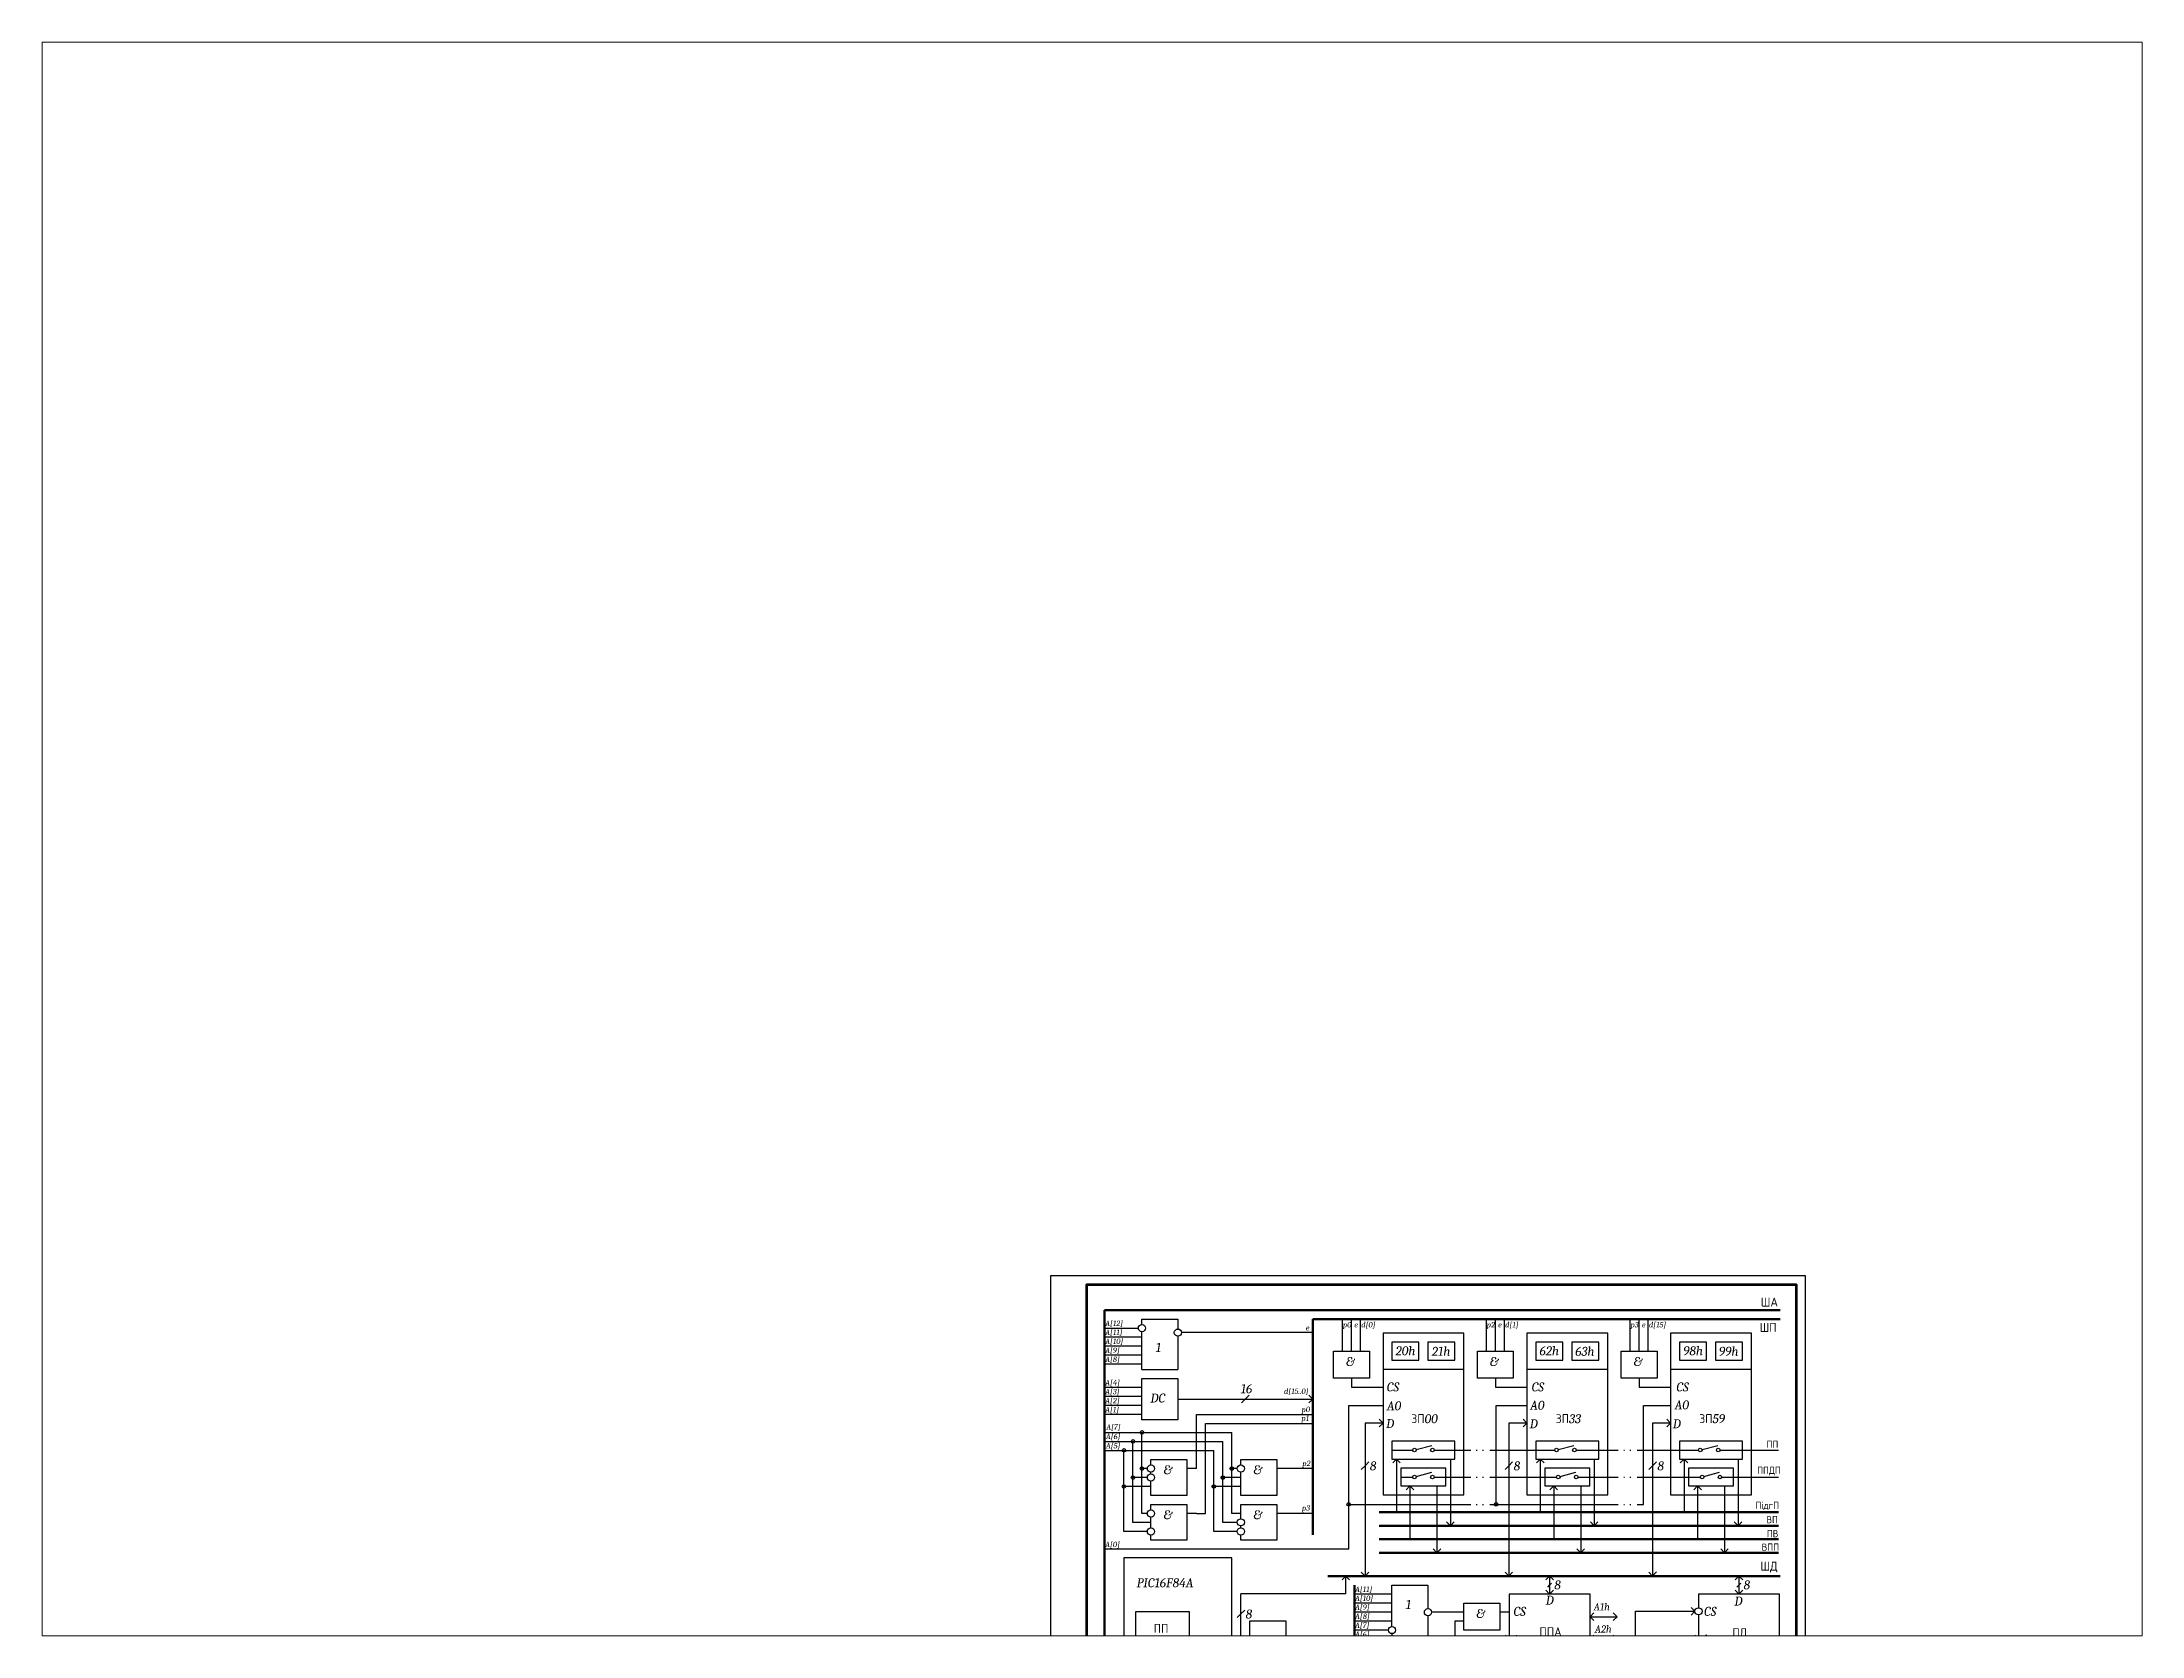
# Paper-space layout 'Layout1' of a CAD drawing. Header units: millimetres. Extents: x 26 to 231, y 20 to 176.
# The model-space entities are those that its viewports show. They can reach past a viewport. Long polylines and large blocks are cut down to what shows.
import ezdxf

# ---------------------------------------------------------------- set-up
doc = ezdxf.new("R2010")
doc.units = ezdxf.units.MM
for name, color, linetype, lineweight in [('Buses', 3, 'Continuous', 50), ('connections', 4, 'Continuous', 25), ('devices', 2, 'Continuous', 30)]:
    doc.layers.add(name, color=color, linetype=linetype, lineweight=lineweight)
doc.styles.add('Ilya52', font='isocpeui.ttf')

msp = doc.modelspace()

# ---------------------------------------------------------------- hatches: boundary and pattern name
at = {"layer": 'connections'}
h = msp.add_hatch(color=256, dxfattribs=at)
h.dxf.hatch_style = 1
h.paths.add_polyline_path([(39.9, 199.9), (41.9, 199.9, 1)])
h.paths.add_polyline_path([(40.9, 199.9), (39.9, 199.9, 0.414214), (40.9, 198.9)])
h.paths.add_polyline_path([(41.9, 199.9), (40.9, 199.9), (40.9, 198.9, 0.414214)])
h.paths.add_polyline_path([(44.9, 204.9), (46.9, 204.9, 1)])
h.paths.add_polyline_path([(45.9, 204.9), (44.9, 204.9, 0.414214), (45.9, 203.9)])
h.paths.add_polyline_path([(46.9, 204.9), (45.9, 204.9), (45.9, 203.9, 0.414214)])
h.paths.add_polyline_path([(49.9, 209.9), (51.9, 209.9, 1)])
h.paths.add_polyline_path([(50.9, 209.9), (49.9, 209.9, 0.414214), (50.9, 208.9)])
h.paths.add_polyline_path([(51.9, 209.9), (50.9, 209.9), (50.9, 208.9, 0.414214)])
h.paths.add_polyline_path([(50.9, 190.8), (50.9, 189.8), (51.9, 189.8, 0.414214)])
h.paths.add_polyline_path([(51.9, 189.8), (50.9, 189.8), (50.9, 188.8, 0.414214)])
h.paths.add_polyline_path([(50.9, 189.8), (50.9, 190.8, 0.414214), (49.9, 189.8, 0.414214), (50.9, 188.8)])
h.paths.add_polyline_path([(45.9, 185.8), (45.9, 184.8), (46.9, 184.8, 0.414214)])
h.paths.add_polyline_path([(46.9, 184.8), (45.9, 184.8), (45.9, 183.8, 0.414214)])
h.paths.add_polyline_path([(45.9, 184.8), (45.9, 185.8, 0.414214), (44.9, 184.8, 0.414214), (45.9, 183.8)])
h.paths.add_polyline_path([(40.9, 180.8), (40.9, 179.8), (41.9, 179.8, 0.414214)])
h.paths.add_polyline_path([(41.9, 179.8), (40.9, 179.8), (40.9, 178.8, 0.414214)])
h.paths.add_polyline_path([(40.9, 180.8, 0.414214), (39.9, 179.8, 0.414214), (40.9, 178.8), (40.9, 179.8)])
h = msp.add_hatch(color=256, dxfattribs=at)
h.dxf.hatch_style = 1
h.paths.add_polyline_path([(100.9, 190.8), (100.9, 189.8), (101.9, 189.8, 0.414214)])
h.paths.add_polyline_path([(100.9, 190.8, 0.414214), (99.9, 189.8, 0.414214), (100.9, 188.8), (100.9, 189.8)])
h.paths.add_polyline_path([(101.9, 189.8), (100.9, 189.8), (100.9, 188.8, 0.414214)])
h.paths.add_polyline_path([(95.9, 185.8, 0.414214), (94.9, 184.8, 0.414214), (95.9, 183.8), (95.9, 184.8)])
h.paths.add_polyline_path([(95.9, 185.8), (95.9, 184.8), (96.9, 184.8, 0.414214)])
h.paths.add_polyline_path([(90.9, 180.8), (90.9, 179.8), (91.9, 179.8, 0.414214)])
h.paths.add_polyline_path([(91.9, 179.8), (90.9, 179.8), (90.9, 178.8, 0.414214)])
h.paths.add_polyline_path([(90.9, 179.8), (90.9, 180.8, 0.414214), (89.9, 179.8, 0.414214), (90.9, 178.8)])
h.paths.add_polyline_path([(96.9, 184.8), (95.9, 184.8), (95.9, 183.8, 0.414214)])
h = msp.add_hatch(color=256, dxfattribs=at)
h.dxf.hatch_style = 1
h.paths.add_polyline_path([(165.9, 169.9), (165.9, 170.9, 0.414214), (164.9, 169.9, 0.414214), (165.9, 168.9)])
h.paths.add_polyline_path([(165.9, 170.9), (165.9, 169.9), (166.9, 169.9, 0.414214)])
h.paths.add_polyline_path([(166.9, 169.9), (165.9, 169.9), (165.9, 168.9, 0.414214)])
h.paths.add_polyline_path([(247.9, 170.9, 0.414214), (246.9, 169.9), (247.9, 169.9)])
h.paths.add_polyline_path([(247.9, 170.9), (247.9, 169.9), (248.9, 169.9, 0.414214)])
h.paths.add_polyline_path([(248.9, 169.9), (247.9, 169.9), (246.9, 169.9, 1)])

# ---------------------------------------------------------------- linework, layer by layer
at = {"lineweight": 30}
msp.add_lwpolyline([(0, 0), (420, 0), (420, 297), (0, 297)], close=True, dxfattribs=at)
msp.add_lwpolyline([(0, 297), (0, 297), (0, 297), (0, 297)], close=True)
at = {"lineweight": 80}
msp.add_lwpolyline([(20, 5), (415, 5), (415, 292), (20, 292)], close=True, dxfattribs=at)
at = {"layer": 'Buses'}
for p, q in [((30, 277.9), (405.9, 277.9)), ((30, 277.9), (30, 17.9)), ((405.9, 272.9), (145.9, 272.9)), ((145.9, 272.9), (145.9, 152.9)), ((405, 165.5), (182.9, 165.5)), ((405, 158), (182.9, 158)), ((405, 150.5), (182.9, 150.5)), ((405, 143), (182.9, 143)), ((154.3, 130), (405.9, 130)), ((169.1, 17.9), (169.1, 125))]:
    msp.add_line(p, q, dxfattribs=at)
at = {"layer": 'connections'}
for p, q in [((30, 277.9), (30, 272.9)), ((162.5, 255.1), (162.5, 272.9)), ((167.5, 255.1), (167.5, 272.9)), ((172.5, 255.1), (172.5, 272.9)), ((242.5, 255.1), (242.5, 272.9)), ((247.5, 255.1), (247.5, 272.9)), ((252.5, 255.1), (252.5, 272.9)), ((322.5, 255.1), (322.5, 272.9)), ((327.5, 255.1), (327.5, 272.9)), ((332.5, 255.1), (332.5, 272.9)), ((30, 267.9), (48.9, 267.9)), ((50.9, 262.9), (30, 262.9)), ((50.9, 257.9), (30, 257.9)), ((145.9, 265.4), (72.9, 265.4)), ((50.9, 252.9), (30, 252.9)), ((50.9, 247.9), (30, 247.9)), ((50.9, 234.9), (30, 234.9)), ((167.5, 240.1), (167.5, 235.1)), ((167.5, 235.1), (185, 235.1)), ((247.5, 240.1), (247.5, 235.1)), ((247.5, 235.1), (265, 235.1)), ((327.5, 240.1), (327.5, 235.1)), ((327.5, 235.1), (345, 235.1)), ((50.9, 229.9), (30, 229.9)), ((50.9, 224.9), (30, 224.9)), ((70.9, 228.4), (145.9, 228.4)), ((106.3, 226.3), (108.4, 228.4)), ((108.4, 228.4), (110.6, 230.6)), ((145.9, 228.4), (143.8, 230.6)), ((145.9, 228.4), (143.8, 226.3)), ((165.9, 169.9), (165.9, 224.9)), ((165.9, 224.9), (185, 224.9)), ((247.9, 169.9), (247.9, 224.9)), ((247.9, 224.9), (265, 224.9)), ((329.9, 169.9), (329.9, 224.9)), ((329.9, 224.9), (345, 224.9)), ((50.9, 219.9), (30, 219.9)), ((30, 214.9), (30, 204.9)), ((81.2, 189.8), (81.2, 219.8)), ((81.2, 219.8), (145.9, 219.8)), ((86.2, 164.8), (86.2, 214.8)), ((86.2, 214.8), (145.9, 214.8)), ((185, 215.1), (175, 215.1)), ((175, 215.1), (175, 130)), ((185, 215.1), (182.9, 217.2)), ((185, 215.1), (182.9, 213)), ((265, 215.1), (255, 215.1)), ((255, 215.1), (255, 130)), ((265, 215.1), (262.9, 217.2)), ((265, 215.1), (262.9, 213)), ((345, 215.1), (335, 215.1)), ((335, 215.1), (335, 130)), ((345, 215.1), (342.9, 217.2)), ((345, 215.1), (342.9, 213)), ((30, 209.9), (100.9, 209.9)), ((30, 204.9), (95.9, 204.9)), ((30, 199.9), (90.9, 199.9)), ((40.9, 179.8), (40.9, 199.9)), ((45.9, 184.8), (45.9, 204.9)), ((50.9, 189.8), (50.9, 209.9)), ((90.9, 179.8), (90.9, 199.9)), ((95.9, 184.8), (95.9, 204.9)), ((100.9, 189.8), (100.9, 209.9)), ((190, 200.1), (201.5, 200.1)), ((203.5, 200.4), (212.2, 202.7)), ((213.5, 200.1), (233.9, 200.1)), ((236.9, 200.1), (237.4, 200.1)), ((240.4, 200.1), (240.9, 200.1)), ((244.4, 200.1), (280.5, 200.1)), ((272.5, 200.1), (280.5, 200.1)), ((282.5, 200.4), (291.2, 202.7)), ((292.5, 200.1), (315.9, 200.1)), ((318.9, 200.1), (319.4, 200.1)), ((322.4, 200.1), (322.9, 200.1)), ((326.4, 200.1), (360.5, 200.1)), ((362.5, 200.4), (371.2, 202.7)), ((372.5, 200.1), (405, 200.1)), ((53.9, 189.8), (50.9, 189.8)), ((50.9, 164.8), (50.9, 189.8)), ((81.2, 189.8), (75.9, 189.8)), ((103.9, 189.8), (100.9, 189.8)), ((100.9, 164.8), (100.9, 189.8)), ((145.9, 189.8), (125.9, 189.8)), ((172.9, 189.2), (175, 191.4)), ((175, 191.4), (177.1, 193.5)), ((192.5, 195.1), (190.4, 193)), ((192.5, 195.1), (192.5, 165.5)), ((192.5, 195.1), (194.6, 193)), ((203.5, 185.4), (212.2, 187.7)), ((222.5, 195.1), (222.5, 158)), ((252.9, 189.2), (255, 191.4)), ((255, 191.4), (257.1, 193.5)), ((272.5, 195.1), (270.4, 193)), ((272.5, 195.1), (272.5, 165.5)), ((272.5, 195.1), (274.6, 193)), ((283.5, 185.4), (292.2, 187.7)), ((302.5, 195.1), (302.5, 158)), ((332.9, 189.2), (335, 191.4)), ((335, 191.4), (337.1, 193.5)), ((352.5, 195.1), (350.4, 193)), ((352.5, 195.1), (352.5, 165.5)), ((352.5, 195.1), (354.6, 193)), ((363.5, 185.4), (372.2, 187.7)), ((382.5, 195.1), (382.5, 158)), ((55.9, 179.8), (40.9, 179.8)), ((40.9, 154.8), (40.9, 179.8)), ((53.9, 184.8), (45.9, 184.8)), ((45.9, 159.8), (45.9, 184.8)), ((105.9, 179.8), (90.9, 179.8)), ((90.9, 154.8), (90.9, 179.8)), ((105.9, 184.8), (95.9, 184.8)), ((95.9, 159.8), (95.9, 184.8)), ((195, 185.1), (201.5, 185.1)), ((200, 180.1), (197.9, 178)), ((200, 180.1), (200, 150.5)), ((200, 180.1), (202.1, 178)), ((213.5, 185.1), (233.9, 185.1)), ((215, 180.1), (215, 143)), ((236.9, 185.1), (237.4, 185.1)), ((240.4, 185.1), (240.9, 185.1)), ((244.4, 185.1), (281.5, 185.1)), ((273.5, 185.1), (281.5, 185.1)), ((280, 180.1), (277.9, 178)), ((280, 180.1), (280, 150.5)), ((280, 180.1), (282.1, 178)), ((293.5, 185.1), (315.9, 185.1)), ((295, 180.1), (295, 143)), ((318.9, 185.1), (319.4, 185.1)), ((322.4, 185.1), (322.9, 185.1)), ((326.4, 185.1), (361.5, 185.1)), ((360, 180.1), (357.9, 178)), ((360, 180.1), (360, 150.5)), ((360, 180.1), (362.1, 178)), ((373.5, 185.1), (405, 185.1)), ((375, 180.1), (375, 143)), ((53.9, 164.8), (50.9, 164.8)), ((81.2, 164.8), (75.9, 164.8)), ((81.2, 164.8), (86.2, 164.8)), ((105.9, 164.8), (100.9, 164.8)), ((145.9, 164.8), (125.9, 164.8)), ((165.9, 144.9), (165.9, 169.9)), ((165.9, 169.9), (233.9, 169.9)), ((236.9, 169.9), (237.4, 169.9)), ((240.4, 169.9), (240.9, 169.9)), ((244.4, 169.9), (315.9, 169.9)), ((318.9, 169.9), (319.4, 169.9)), ((322.4, 169.9), (322.9, 169.9)), ((326.4, 169.9), (329.9, 169.9)), ((326.9, 169.9), (329.9, 169.9)), ((53.9, 154.8), (40.9, 154.8)), ((55.9, 159.8), (45.9, 159.8)), ((103.9, 154.8), (90.9, 154.8)), ((103.9, 159.8), (95.9, 159.8)), ((222.5, 158), (220.4, 160.1)), ((222.5, 158), (224.6, 160.1)), ((302.5, 158), (300.4, 160.1)), ((302.5, 158), (304.6, 160.1)), ((382.5, 158), (380.4, 160.1)), ((382.5, 158), (384.6, 160.1)), ((165.9, 144.9), (30, 144.9)), ((215, 143), (212.9, 145.1)), ((215, 143), (217.1, 145.1)), ((295, 143), (292.9, 145.1)), ((295, 143), (297.1, 145.1)), ((375, 143), (372.9, 145.1)), ((375, 143), (377.1, 145.1)), ((164.3, 130), (162.2, 127.9)), ((164.3, 130), (166.4, 127.9)), ((164.3, 120.1), (164.3, 130)), ((175, 130), (172.9, 132.1)), ((175, 130), (177.1, 132.1)), ((255, 130), (252.9, 132.1)), ((255, 130), (257.1, 132.1)), ((277.7, 130), (275.6, 127.9)), ((277.7, 130), (277.7, 120)), ((277.7, 130), (279.8, 127.9)), ((335, 130), (332.9, 132.1)), ((335, 130.2), (337.1, 132.3)), ((383, 130), (380.9, 127.9)), ((383, 130), (383, 120)), ((383, 130), (385.1, 127.9)), ((164.3, 120.1), (105.9, 120.1)), ((105.9, 90.1), (105.9, 120.1)), ((190, 120), (169.1, 120)), ((277.7, 120), (275.6, 122.1)), ((276.7, 123.9), (277.7, 125)), ((277.7, 125), (278.8, 126.1)), ((277.7, 120), (279.8, 122.1)), ((383, 120), (380.9, 122.1)), ((381.9, 123.9), (383, 125)), ((383, 125), (384.1, 126.1)), ((383, 120), (385.1, 122.1)), ((103.8, 106.9), (105.9, 109)), ((105.9, 109), (108.1, 111.1)), ((190, 115), (169.1, 115)), ((190, 110), (169.1, 110)), ((230, 109.9), (212, 109.9)), ((255.2, 109.9), (250, 109.9)), ((300.2, 107.4), (302.3, 109.6)), ((300.2, 107.4), (315.2, 107.4)), ((300.2, 107.4), (302.3, 105.3)), ((315.2, 107.4), (313.1, 109.6)), ((315.2, 107.4), (313.1, 105.3)), ((325.5, 65.4), (325.5, 110.4)), ((325.5, 110.4), (358.5, 110.4)), ((358.5, 110.4), (356.4, 112.6)), ((358.5, 110.4), (356.4, 108.3)), ((190, 105), (169.1, 105)), ((188, 100), (169.1, 100)), ((190, 95), (169.1, 95)), ((230, 104.9), (225, 104.9)), ((225, 104.9), (225, 65.4)), ((255.2, 94.9), (244.7, 94.9)), ((244.7, 94.9), (244.7, 65.4)), ((255.2, 94.9), (253.1, 97.1)), ((255.2, 94.9), (253.1, 92.8)), ((300.2, 94.9), (302.3, 97.1)), ((300.2, 94.9), (315.2, 94.9)), ((300.2, 94.9), (302.3, 92.8)), ((315.2, 94.9), (313.1, 97.1)), ((315.2, 94.9), (313.1, 92.8)), ((360.5, 94.9), (350.5, 94.9)), ((350.5, 94.9), (350.5, 65.4)), ((360.5, 94.9), (358.4, 97.1)), ((360.5, 94.9), (358.4, 92.8)), ((105.9, 90.1), (103.8, 92.2)), ((105.9, 90.3), (108.1, 92.4))]:
    msp.add_line(p, q, dxfattribs=at)
for centre in [(50.9, 209.9), (40.9, 199.9), (45.9, 204.9), (202.5, 200.1), (212.5, 200.1), (281.5, 200.1), (291.5, 200.1), (361.5, 200.1), (371.5, 200.1), (50.9, 189.8), (100.9, 189.8), (40.9, 179.8), (45.9, 184.8), (90.9, 179.8), (95.9, 184.8), (202.5, 185.1), (212.5, 185.1), (282.5, 185.1), (292.5, 185.1), (362.5, 185.1), (372.5, 185.1), (165.9, 169.9), (247.9, 169.9)]:
    msp.add_circle(centre, 1, dxfattribs=at)
at = {"layer": 'devices'}
for p, q in [((50.9, 244.9), (70.9, 244.9)), ((185, 245.1), (230, 245.1)), ((265, 245.1), (310, 245.1)), ((345, 245.1), (390, 245.1)), ((190, 98), (190, 92))]:
    msp.add_line(p, q, dxfattribs=at)
for points in [[(50.9, 269.9), (50.9, 272.9), (70.9, 272.9), (70.9, 267.4)], [(50.9, 244.9), (50.9, 265.9)], [(70.9, 263.4), (70.9, 244.9)], [(55.9, 191.8), (55.9, 194.9), (75.9, 194.9), (75.9, 174.9), (55.9, 174.9), (55.9, 182.8)], [(55.9, 186.8), (55.9, 187.8)], [(105.9, 191.8), (105.9, 194.9), (125.9, 194.9), (125.9, 174.9), (105.9, 174.9), (105.9, 187.8)], [(55.9, 166.8), (55.9, 169.9), (75.9, 169.9), (75.9, 149.9), (55.9, 149.9), (55.9, 152.8)], [(105.9, 161.9), (105.9, 169.9), (125.9, 169.9), (125.9, 149.9), (105.9, 149.9), (105.9, 152.8)], [(55.9, 156.8), (55.9, 162.8)], [(105.9, 156.8), (105.9, 157.9)], [(190, 102), (190, 125), (210, 125), (210, 111.9)], [(360.5, 108.4), (360.5, 69.9), (405.5, 69.9), (405.5, 120), (360.5, 120), (360.5, 112.4)], [(210, 107.9), (210, 70), (190, 70), (190, 88)]]:
    msp.add_lwpolyline(points, dxfattribs=at)
for points in [[(185, 175.1), (230, 175.1), (230, 265.1), (185, 265.1)], [(190, 250.1), (205, 250.1), (205, 260.1), (190, 260.1)], [(210, 250.1), (225, 250.1), (225, 260.1), (210, 260.1)], [(265, 175.1), (310, 175.1), (310, 265.1), (265, 265.1)], [(270, 250.1), (285, 250.1), (285, 260.1), (270, 260.1)], [(290, 250.1), (305, 250.1), (305, 260.1), (290, 260.1)], [(345, 175.1), (390, 175.1), (390, 265.1), (345, 265.1)], [(350, 250.1), (365, 250.1), (365, 260.1), (350, 260.1)], [(370, 250.1), (385, 250.1), (385, 260.1), (370, 260.1)], [(157.5, 255.1), (177.5, 255.1), (177.5, 240.1), (157.5, 240.1)], [(237.5, 255.1), (257.5, 255.1), (257.5, 240.1), (237.5, 240.1)], [(317.5, 255.1), (337.5, 255.1), (337.5, 240.1), (317.5, 240.1)], [(50.9, 239.9), (70.9, 239.9), (70.9, 216.9), (50.9, 216.9)], [(190, 195.1), (225, 195.1), (225, 205.1), (190, 205.1)], [(270, 195.1), (305, 195.1), (305, 205.1), (270, 205.1)], [(350, 195.1), (385, 195.1), (385, 205.1), (350, 205.1)], [(195, 180.1), (220, 180.1), (220, 190.1), (195, 190.1)], [(275, 180.1), (300, 180.1), (300, 190.1), (275, 190.1)], [(355, 180.1), (380, 180.1), (380, 190.1), (355, 190.1)], [(40.9, 30.1), (100.9, 30.1), (100.9, 140.1), (40.9, 140.1)], [(255.2, 69.9), (300.2, 69.9), (300.2, 120), (255.2, 120)], [(47.3, 80.2), (77.3, 80.2), (77.3, 110.2), (47.3, 110.2)], [(230, 115), (250, 115), (250, 100), (230, 100)], [(110.9, 75.1), (110.9, 105.1), (130.9, 105.1), (130.9, 75.1)]]:
    msp.add_lwpolyline(points, close=True, dxfattribs=at)
for centre in [(50.9, 267.9), (70.9, 265.4), (55.9, 189.8), (105.9, 189.8), (55.9, 184.8), (55.9, 164.8), (55.9, 154.8), (105.9, 159.9), (105.9, 154.8), (210, 109.9), (360.5, 110.4), (190, 100), (190, 90)]:
    msp.add_circle(centre, 2, dxfattribs=at)

# ---------------------------------------------------------------- texts
at = {"layer": 'Buses', "style": 'Ilya52'}
for s, insert, char_height, attachment_point in [('{\\fCambria|b0|i1|c204|p18;\\C0;ША}', (395.2, 284.9), 5, 1), ('{\\fCambria|b0|i1|c204|p18;\\C0;ШП}', (394.5, 270.8), 5, 1), ('{\\fCambria|b0|i1|c204|p18;\\C0;ПідгП}', (405.3, 166.7), 4, 9), ('{\\fCambria|b0|i1|c204|p18;\\C0;ВП}', (404.7, 159.4), 4, 9), ('{\\fCambria|b0|i1|c204|p18;\\C0;ПВ}', (404.9, 151.6), 4, 9), ('{\\fCambria|b0|i1|c204|p18;\\C0;ВПП}', (405.3, 144.1), 4, 9), ('{\\fCambria|b0|i1|c204|p18;\\C0;ШД}', (395, 138), 5, 1)]:
    msp.add_mtext_dynamic_manual_height_columns(s, width=29.634, gutter_width=12.5, heights=[0], dxfattribs=dict(at, insert=insert, char_height=char_height, attachment_point=attachment_point))
at = {"layer": 'connections', "style": 'Ilya52'}
for s, width, insert, char_height, attachment_point in [('{\\fCambria|b0|i1|c0|p18;\\C0;A[12]}', 29.634, (30.4, 272.1), 3, 1), ('{\\fCambria|b0|i1|c0|p18;\\C0;e}', 29.634, (142, 269.6), 3, 1), ('{\\fCambria|b0|i1|c0|p18;\\C0;p0}', 29.634, (162.7, 271.3), 3, 1), ('{\\fCambria|b0|i1|c0|p18;\\C0;e}', 29.634, (169, 271.3), 3, 1), ('{\\fCambria|b0|i1|c0|p18;\\C0;d[0]}', 29.634, (172.9, 271.3), 3, 1), ('{\\fCambria|b0|i1|c0|p18;\\C0;p2}', 29.634, (242.7, 271.3), 3, 1), ('{\\fCambria|b0|i1|c0|p18;\\C0;e}', 29.634, (249, 271.3), 3, 1), ('{\\fCambria|b0|i1|c0|p18;\\C0;d[1]}', 29.634, (252.9, 271.3), 3, 1), ('{\\fCambria|b0|i1|c0|p18;\\C0;p3}', 29.634, (322.7, 271.3), 3, 1), ('{\\fCambria|b0|i1|c0|p18;\\C0;e}', 29.634, (329, 271.3), 3, 1), ('{\\fCambria|b0|i1|c0|p18;\\C0;d[15]}', 29.634, (332.9, 271.3), 3, 1), ('{\\fCambria|b0|i1|c0|p18;\\C0;A[11]}', 29.634, (30.4, 267.1), 3, 1), ('{\\fCambria|b0|i1|c0|p18;\\C0;A[10]}', 29.634, (30.4, 262.1), 3, 1), ('{\\fCambria|b0|i1|c0|p18;\\C0;A[9]}', 29.634, (30.4, 257.1), 3, 1), ('{\\fCambria|b0|i1|c0|p18;\\C0;A[8]}', 29.634, (30.4, 252.1), 3, 1), ('{\\fCambria|b0|i1|c0|p18;\\C0;A[4]}', 29.634, (30.4, 239.1), 3, 1), ('{\\fCambria|b0|i1|c0|p18;\\C0;A[3]}', 29.634, (30.4, 234.1), 3, 1), ('{\\fCambria|b0|i1|c0|p18;\\C0;16}', 6.427, (105.8, 236.7), 5, 1), ('{\\fCambria|b0|i1|c0|p18;\\C0;d[15..0]}', 29.634, (129.9, 234.3), 3, 1), ('{\\fCambria|b0|i1|c0|p18;\\C0;A[2]}', 29.634, (30.4, 229.1), 3, 1), ('{\\fCambria|b0|i1|c0|p18;\\C0;A[1]}', 29.634, (30.4, 224.1), 3, 1), ('{\\fCambria|b0|i1|c0|p18;\\C0;p0}', 29.634, (139.7, 224.2), 3, 1), ('{\\fCambria|b0|i1|c0|p18;\\C0;A[7]}', 29.634, (31, 214.4), 3, 1), ('{\\fCambria|b0|i1|c0|p18;\\C0;p1}', 29.634, (139.6, 219.3), 3, 1), ('{\\fCambria|b0|i1|c0|p18;\\C0;A[6]}', 29.634, (30.8, 209.2), 3, 1), ('{\\fCambria|b0|i1|c0|p18;\\C0;A[5]}', 29.634, (30.8, 204), 3, 1), ('{\\fCambria|b0|i1|c204|p18;\\C0;ПП}', 29.634, (404.9, 201.3), 4, 9), ('{\\fCambria|b0|i1|c0|p18;\\C0;p2}', 29.634, (140.1, 194.2), 3, 1), ('{\\fCambria|b0|i1|c0|p18;\\C0;8}', 6.427, (177.7, 193.8), 5, 1), ('{\\fCambria|b0|i1|c0|p18;\\C0;8}', 6.427, (257.7, 193.8), 5, 1), ('{\\fCambria|b0|i1|c0|p18;\\C0;8}', 6.427, (337.7, 193.8), 5, 1), ('{\\fCambria|b0|i1|c204|p18;\\C0;ППДП}', 29.634, (406.3, 186), 4, 9), ('{\\fCambria|b0|i1|c0|p18;\\C0;p3}', 29.634, (139.9, 169.4), 3, 1), ('{\\fCambria|b0|i1|c0|p18;\\C0;A[0]}', 29.634, (30.4, 149.1), 3, 1), ('{\\fCambria|b0|i1|c0|p18;\\C0;A[11]}', 29.634, (169.4, 124.2), 3, 1), ('{\\fCambria|b0|i1|c0|p18;\\C0;A[10]}', 29.634, (169.4, 119.2), 3, 1), ('{\\fCambria|b0|i1|c0|p18;\\C0;8}', 6.427, (280.3, 127.6), 5, 1), ('{\\fCambria|b0|i1|c0|p18;\\C0;8}', 6.427, (385.6, 127.6), 5, 1), ('{\\fCambria|b0|i1|c0|p18;\\C0;8}', 6.427, (108.6, 111.4), 5, 1), ('{\\fCambria|b0|i1|c0|p18;\\C0;A[9]}', 29.634, (169.4, 114.2), 3, 1), ('{\\fCambria|b0|i1|c0|p18;\\C0;A[8]}', 29.634, (169.4, 109.2), 3, 1), ('{\\fCambria|b0|i1|c0|p18;\\C0;A1h}', 29.634, (302.2, 114.9), 4, 1), ('{\\fCambria|b0|i1|c0|p18;\\C0;A[7]}', 29.634, (169.4, 104.2), 3, 1), ('{\\fCambria|b0|i1|c0|p18;\\C0;A[6]}', 29.634, (169.4, 99.2), 3, 1), ('{\\fCambria|b0|i1|c0|p18;\\C0;A[5]}', 29.634, (169.4, 94.2), 3, 1), ('{\\fCambria|b0|i1|c0|p18;\\C0;A2h}', 29.634, (302.8, 102.6), 4, 1)]:
    msp.add_mtext_dynamic_manual_height_columns(s, width=width, gutter_width=12.5, heights=[0], dxfattribs=dict(at, insert=insert, char_height=char_height, attachment_point=attachment_point))
at = {"layer": 'devices', "style": 'Ilya52'}
for s, width, heights, insert, char_height, attachment_point in [('{\\fCambria|b0|i1|c0|p18;\\C0;1}', 44.1, [0], (60, 257.1), 5, 5), ('{\\fCambria|b0|i1|c0|p18;\\C0;20h}', 13.897, [0], (197.5, 257.8), 5, 2), ('{\\fCambria|b0|i1|c0|p18;\\C0;21h}', 13.897, [0], (217.3, 257.5), 5, 2), ('{\\fCambria|b0|i1|c0|p18;\\C0;62h}', 13.897, [0], (277.5, 257.8), 5, 2), ('{\\fCambria|b0|i1|c0|p18;\\C0;63h}', 13.897, [0], (297.3, 257.5), 5, 2), ('{\\fCambria|b0|i1|c0|p18;\\C0;98h}', 13.897, [0], (357.5, 257.8), 5, 2), ('{\\fCambria|b0|i1|c0|p18;\\C0;99h}', 13.897, [3.04], (377.3, 257.5), 5, 2), ('{\\fCambria|b0|i1|c0|p18;\\C0;&}', 44.1, [0], (166.8, 249.3), 5, 5), ('{\\fCambria|b0|i1|c0|p18;\\C0;&}', 44.1, [0], (246.8, 249.3), 5, 5), ('{\\fCambria|b0|i1|c0|p18;\\C0;&}', 44.1, [0], (326.8, 249.3), 5, 5), ('{\\fCambria|b0|i1|c0|p18;\\C0;CS}', 44.1, [0], (187.1, 237.7), 5, 1), ('{\\fCambria|b0|i1|c0|p18;\\C0;CS}', 44.1, [0], (267.7, 237.7), 5, 1), ('{\\fCambria|b0|i1|c0|p18;\\C0;CS}', 44.1, [0], (348.2, 237.7), 5, 1), ('{\\fCambria|b0|i1|c0|p18;\\C0;DC}', 44.1, [0], (59.7, 229), 5, 5), ('{\\fCambria|b0|i1|c0|p18;\\C0;A0}', 44.1, [0], (187.1, 227.2), 5, 1), ('{\\fCambria|b0|i1|c0|p18;\\C0;A0}', 44.1, [0], (266.8, 227.5), 5, 1), ('{\\fCambria|b0|i1|c0|p18;\\C0;A0}', 44.1, [0], (347.2, 227.7), 5, 1), ('{\\fCambria|b0|i1|c0|p18;\\C0;D}', 44.1, [0], (186.7, 217.3), 5, 1), ('{\\fCambria|b0|i1|c204|p18;\\C0;ЗП\\fCambria|b0|i1|c0|p18;00}', 44.1, [0], (208.1, 217.5), 5, 5), ('{\\fCambria|b0|i1|c0|p18;\\C0;D}', 44.1, [0], (266.6, 217.2), 5, 1), ('{\\fCambria|b0|i1|c204|p18;\\C0;ЗП\\fCambria|b0|i1|c0|p18;33}', 44.1, [0], (288.1, 217.5), 5, 5), ('{\\fCambria|b0|i1|c0|p18;\\C0;D}', 44.1, [0], (346.2, 217.2), 5, 1), ('{\\fCambria|b0|i1|c204|p18;\\C0;ЗП\\fCambria|b0|i1|c0|p18;59}', 44.1, [0], (368.1, 217.5), 5, 5), ('{\\fCambria|b0|i1|c0|p18;\\C0;&}', 44.1, [0], (65.3, 189.1), 5, 5), ('{\\fCambria|b0|i1|c0|p18;\\C0;&}', 44.1, [0], (115.3, 189.1), 5, 5), ('{\\fCambria|b0|i1|c0|p18;\\C0;&}', 44.1, [0], (65.3, 164.1), 5, 5), ('{\\fCambria|b0|i1|c0|p18;\\C0;&}', 44.1, [0], (115.3, 164.1), 5, 5), ('{\\fCambria|b0|i1|c0|p18;\\C0;PIC16F84A}', 29.634, [0], (47.9, 128.8), 5, 1), ('{\\fCambria|b0|i1|c0|p18;\\C0;D}', 6.427, [0], (275.5, 119.1), 5, 1), ('{\\fCambria|b0|i1|c0|p18;\\C0;D}', 6.427, [0], (380.5, 118.6), 5, 1), ('{\\fCambria|b0|i1|c0|p18;\\C0;1}', 44.1, [0], (199.1, 114.2), 5, 5), ('{\\fCambria|b0|i1|c0|p18;\\C0;&}', 44.1, [0], (239.3, 109.2), 5, 5), ('{\\fCambria|b0|i1|c0|p18;\\C0;CS}', 44.1, [0], (257.6, 112.9), 5, 1), ('{\\fCambria|b0|i1|c0|p18;\\C0;CS}', 44.1, [0], (363.6, 112.9), 5, 1), ('{\\fCambria|b0|i1|c204|p18;\\C0;ПП}', 28.582, [0], (61.5, 100.9), 5, 5), ('{\\fCambria|b0|i1|c0|p18;\\C0;PA}', 44.1, [0], (120.7, 91.5), 5, 5), ('{\\fCambria|b0|i1|c0|p18;\\C0;A}', 44.1, [0], (256.7, 97.3), 5, 1), ('{\\fCambria|b0|i1|c204|p18;\\C0;ППА^J\\fCambria|b0|i1|c0|p18;(BB55)}', 42.89, [0], (278.2, 94.3), 5, 5), ('{\\fCambria|b0|i1|c0|p18;\\C0;A}', 44.1, [0], (362.2, 97.6), 5, 1), ('{\\fCambria|b0|i1|c204|p18;\\C0;ПД^J4К\\fCambria|b0|i1|c0|p18; x 8}', 42.89, [0], (383.5, 94.3), 5, 5), ('{\\fCambria|b0|i1|c0|p18;\\C0;1K x 14}', 28.582, [0], (61.5, 90.7), 5, 5), ('{\\fCambria|b0|i1|c0|p18;\\C0;RB}', 29.634, [0], (98.5, 88.2), 4, 9)]:
    msp.add_mtext_dynamic_manual_height_columns(s, width=width, gutter_width=12.5, heights=heights, dxfattribs=dict(at, insert=insert, char_height=char_height, attachment_point=attachment_point))

psp = doc.layouts.get("Layout1")

# ---------------------------------------------------------------- viewports
at = {"layer": '0'}
psp.add_viewport(center=(128.5, 97.5), size=(205.6, 156), view_center_point=(23.11, 539.9), view_height=886.425, dxfattribs=at)

doc.saveas('drawing.dxf')
